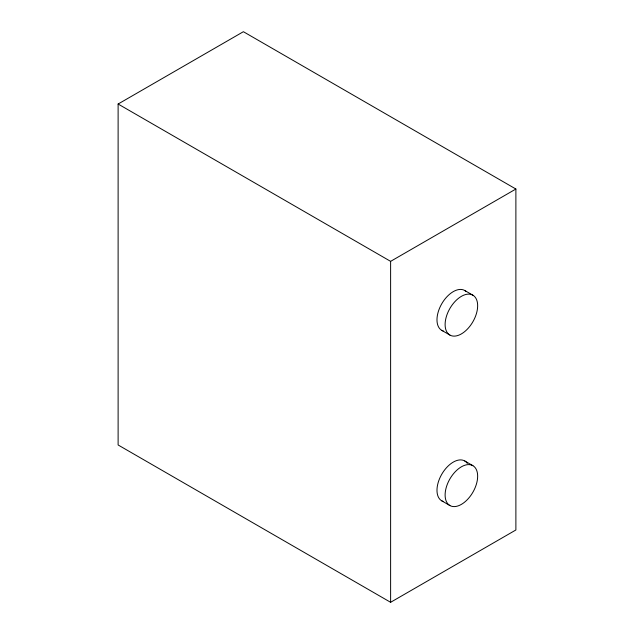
<?xml version="1.0" encoding="UTF-8"?>
<svg xmlns="http://www.w3.org/2000/svg" width="634" height="634" viewBox="0 0 634 634"><rect width="100%" height="100%" fill="white"/><g stroke="black" fill="none" stroke-linecap="round" stroke-linejoin="round"><path stroke-width="0.95" d="M118.114 104.024L243.385 31.7L515.886 189.027L515.886 529.976L390.615 602.3L118.114 444.973L118.114 104.024L390.615 261.351L515.886 189.027M464.754 290.499L472.885 295.198A23.006 13.282 -60 0 1 465.594 330.837A23.006 13.282 -60 0 1 445.67 319.33A23.006 13.282 -60 0 1 472.885 295.198M441.747 330.346L449.878 335.045M464.754 460.973L472.885 465.673A23.006 13.282 -60 0 1 465.594 501.312A23.006 13.282 -60 0 1 445.67 489.805A23.006 13.282 -60 0 1 472.885 465.673M441.747 500.828L449.878 505.52M390.615 261.351L390.615 602.3M443.348 501.518A23.006 13.282 -60 0 1 442.524 472.972A23.006 13.282 -60 0 1 467.337 463.375M443.348 331.043A23.006 13.282 -60 0 1 441.747 303.781A23.006 13.282 -60 0 1 466.156 291.537"/></g></svg>
